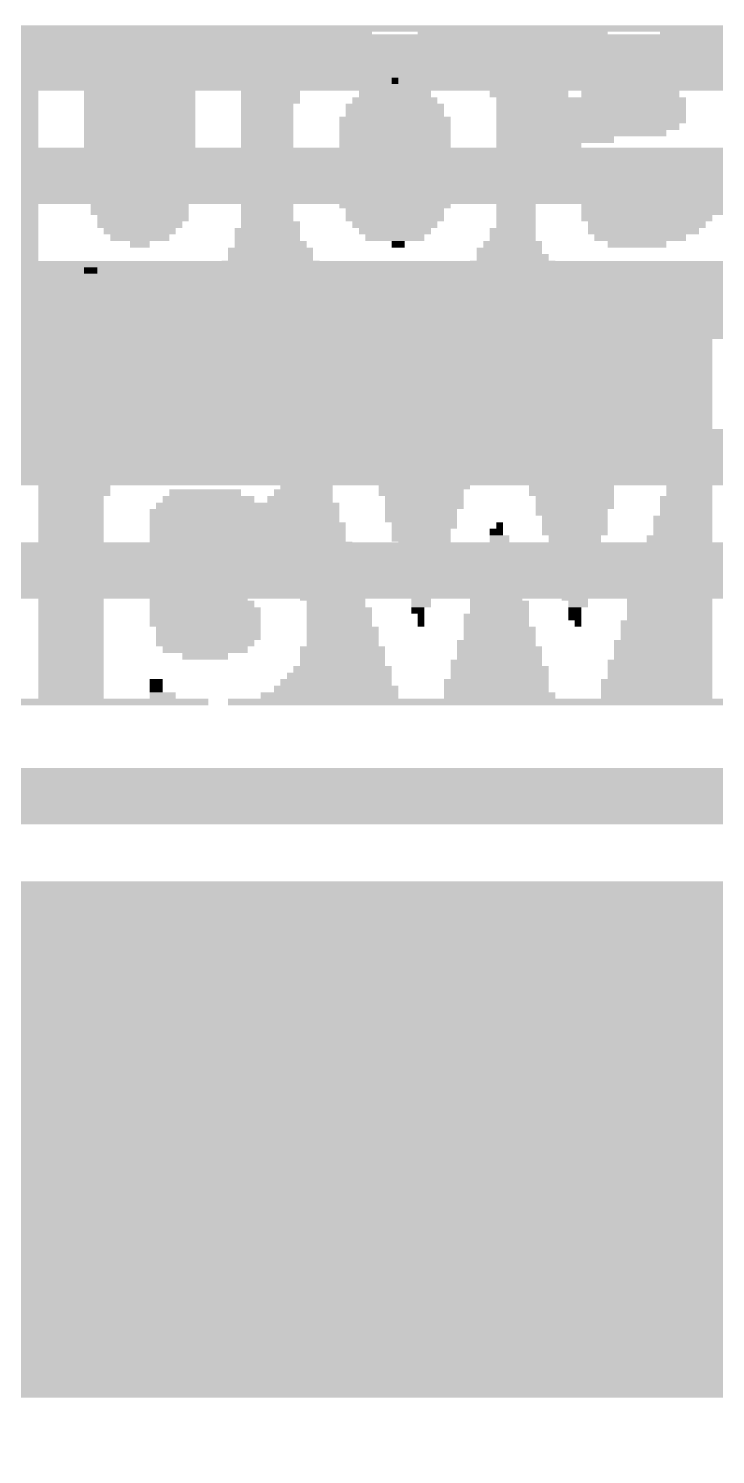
# Model space of a CAD drawing. Extents: x -3564 to 3564, y -2067 to 2176.
# Drawn here: x -145.3 to -23.5, y -2066.8 to -1813.9 of the extents above; entities that cross this region are included whole.
import ezdxf

# ---------------------------------------------------------------- set-up
doc = ezdxf.new("R2010")
doc.units = 0
for name, color, linetype in [('BOARD_OUTLINE', 2, 'CONTINUOUS'), ('COPPER_BOTTOM', 1, 'CONTINUOUS'), ('COPPER_TOP', 3, 'CONTINUOUS'), ('SILKSCREEN_BOTTOM', 6, 'CONTINUOUS')]:
    doc.layers.add(name, color=color, linetype=linetype)

msp = doc.modelspace()

# ---------------------------------------------------------------- hatches: boundary and pattern name
at = {"layer": 'COPPER_TOP'}
h = msp.add_hatch(color=3, dxfattribs=at)
edge = h.paths.add_edge_path()
edge.add_line((3340.582874, -858.438701), (2949.79383, -858.438701))
edge.add_line((2949.79383, -858.438701), (2906.423646, -815.072559))
edge.add_line((2906.423646, -815.072559), (3548.927441, -815.072559))
edge.add_line((3548.927441, -815.072559), (3548.927441, -1280.636464))
edge.add_arc((3564, -1281.820276), 15.118976, 175.509159, 176.26094)
edge.add_arc((3439.266063, -1273.668701), 109.88103, 270, 356.26094, ccw=False)
edge.add_arc((3439.266063, -1398.668701), 15.118976, 90, 94.492746)
edge.add_line((3438.08175, -1383.596181), (3229.577873, -1383.596181))
edge.add_arc((3226.607598, -1398.668701), 15.362402, 78.851822, 90)
edge.add_arc((3226.607598, -1779.402638), 396.096339, 90, 180)
edge.add_arc((2845.873661, -1779.402638), 15.362402, 180, 191.146659)
edge.add_line((2830.801063, -1782.372513), (2830.801063, -1940.583254))
edge.add_arc((2845.873701, -1941.766063), 15.118976, 175.512972, 180)
edge.add_arc((2720.873701, -1941.766063), 109.881024, 270, 0, ccw=False)
edge.add_arc((2720.873701, -2066.766063), 15.118976, 90, 94.490847)
edge.add_line((2719.689887, -2051.693504), (2089.906311, -2051.693578))
edge.add_line((2089.906311, -2051.693578), (2089.906287, -2051.693578))
edge.add_line((2089.906287, -2051.693578), (2049.999961, -2051.693583))
edge.add_line((2049.999961, -2051.693583), (1249.999923, -2051.693504))
edge.add_arc((1249.999921, -2066.766063), 15.072559, 89.999994, 90.185201)
edge.add_line((1249.951201, -2051.693583), (1145.024398, -2051.693583))
edge.add_line((1145.024398, -2051.693583), (1145.024398, -2051.693583))
edge.add_line((1145.024398, -2051.693583), (429.570315, -2051.693583))
edge.add_arc((429.570315, -2066.766142), 15.072559, 90, 90.000352)
edge.add_line((429.570222, -2051.693583), (200.142508, -2051.693541))
edge.add_line((200.142508, -2051.693541), (200.142508, -2051.693541))
edge.add_line((200.142508, -2051.693541), (0.000003, -2051.693504))
edge.add_arc((0, -2066.766063), 15.072559, 89.999989, 90.000362)
edge.add_line((-0.000095, -2051.693504), (-434.927441, -2051.693504))
edge.add_line((-434.927441, -2051.693504), (-434.927441, -1398.766063))
edge.add_arc((-450, -1398.766063), 15.072559, 0, 35.111756)
edge.add_line((-437.670169, -1390.096732), (-391.254109, -1390.096732))
edge.add_line((-391.254109, -1390.096732), (-370.096732, -1411.255121))
edge.add_line((-370.096732, -1411.255121), (-370.096732, -1837.070866))
edge.add_arc((-350, -1837.070866), 20.096732, 180, 225.095268)
edge.add_line((-364.186888, -1851.305011), (-251.305454, -1964.186838))
edge.add_arc((-237.07126, -1950), 20.096732, 224.904532, 256.553469)
edge.add_arc((-237.071208, -1950.000012), 20.096732, 256.553318, 270.063573)
edge.add_line((-237.048909, -1970.096732), (2637.07126, -1970.096732))
edge.add_arc((2637.07126, -1950), 20.096732, 270, 315.095429)
edge.add_line((2651.305444, -1964.186848), (2724.186878, -1891.305256))
edge.add_arc((2710, -1877.071102), 20.096732, 314.904694, 0)
edge.add_line((2730.096732, -1877.071102), (2730.096732, -1558.3243))
edge.add_line((2730.096732, -1558.3243), (3018.3243, -1270.096732))
edge.add_line((3018.3243, -1270.096732), (3340.582874, -1270.096732))
edge.add_arc((3340.606482, -1250.000014), 20.096732, 269.932692, 284.59993)
edge.add_arc((3340.606535, -1250), 20.096732, 284.599773, 315.095368)
edge.add_line((3354.840705, -1264.186863), (3357.722296, -1261.305271))
edge.add_arc((3343.535433, -1247.071102), 20.096732, 314.904632, 0)
edge.add_line((3363.632165, -1247.071102), (3363.632165, -881.464331))
edge.add_arc((3343.535433, -881.464331), 20.096732, 0, 45.095368)
edge.add_line((3357.722296, -867.230162), (3354.840705, -864.34857))
edge.add_arc((3340.606535, -878.535433), 20.096732, 44.904632, 75.400227)
edge.add_arc((3340.606482, -878.535419), 20.096732, 75.40007, 90.067308)
at = {"layer": 'SILKSCREEN_BOTTOM'}
for points in [[(180, -1814.434252), (-261.850039, -1814.434252), (-261.850039, -1813.27315), (180, -1813.274488)], [(-84.414173, -1815.593937), (-171.39252, -1815.593937), (-171.39252, -1814.432874), (-84.414173, -1814.434213)], [(-143.559449, -1816.753661), (-153.99685, -1816.753661), (-153.99685, -1815.592598), (-143.559449, -1815.593898)], [(-115.726378, -1816.753661), (-135.441496, -1816.753661), (-135.441496, -1815.592598), (-115.726378, -1815.593898)], [(-87.893307, -1816.753661), (-107.608386, -1816.753661), (-107.608386, -1815.592598), (-87.893307, -1815.593898)], [(-42.664567, -1815.593937), (-76.296181, -1815.593937), (-76.296181, -1814.432874), (-42.664567, -1814.434213)], [(-47.303425, -1816.753661), (-72.817047, -1816.753661), (-72.817047, -1815.592598), (-47.303425, -1815.593898)], [(21.119528, -1815.593937), (-33.38689, -1815.593937), (-33.38689, -1814.432874), (21.119528, -1814.434213)], [(17.640394, -1816.753661), (-28.748031, -1816.753661), (-28.748031, -1815.592598), (17.640394, -1815.593898)], [(-143.559449, -1817.913386), (-153.99685, -1817.913386), (-153.99685, -1816.752323), (-143.559449, -1816.753622)], [(-143.559449, -1819.073071), (-153.99685, -1819.073071), (-153.99685, -1817.912047), (-143.559449, -1817.913346)], [(-115.726378, -1817.913386), (-135.441496, -1817.913386), (-135.441496, -1816.752323), (-115.726378, -1816.753622)], [(-115.726378, -1819.073071), (-135.441496, -1819.073071), (-135.441496, -1817.912047), (-115.726378, -1817.913346)], [(-90.212717, -1817.913386), (-107.608386, -1817.913386), (-107.608386, -1816.752323), (-90.212717, -1816.753622)], [(-92.532165, -1819.073071), (-107.608386, -1819.073071), (-107.608386, -1817.912047), (-92.532165, -1817.913346)], [(-49.622835, -1817.913386), (-70.497638, -1817.913386), (-70.497638, -1816.752323), (-49.622835, -1816.753622)], [(-51.942244, -1819.073071), (-68.178228, -1819.073071), (-68.178228, -1817.912047), (-51.942244, -1817.913346)], [(15.320945, -1817.913386), (-26.428622, -1817.913386), (-26.428622, -1816.752323), (15.320945, -1816.753622)], [(14.16126, -1819.073071), (-24.109173, -1819.073071), (-24.109173, -1817.912047), (14.16126, -1817.913346)], [(-143.559449, -1820.232795), (-153.99685, -1820.232795), (-153.99685, -1819.071772), (-143.559449, -1819.073031)], [(-143.559449, -1821.39252), (-153.99685, -1821.39252), (-153.99685, -1820.231496), (-143.559449, -1820.232756)], [(-115.726378, -1820.232795), (-135.441496, -1820.232795), (-135.441496, -1819.071772), (-115.726378, -1819.073031)], [(-115.726378, -1821.39252), (-135.441496, -1821.39252), (-135.441496, -1820.231496), (-115.726378, -1820.232756)], [(-93.69185, -1820.232795), (-107.608386, -1820.232795), (-107.608386, -1819.071772), (-93.69185, -1819.073031)], [(-94.851575, -1821.39252), (-107.608386, -1821.39252), (-107.608386, -1820.231496), (-94.851575, -1820.232756)], [(-53.101969, -1820.232795), (-67.018504, -1820.232795), (-67.018504, -1819.071772), (-53.101969, -1819.073031)], [(-54.261693, -1821.39252), (-65.85878, -1821.39252), (-65.85878, -1820.231496), (-54.261693, -1820.232756)], [(-143.559449, -1822.552205), (-153.99685, -1822.552205), (-153.99685, -1821.39122), (-143.559449, -1821.39248)], [(-143.559449, -1823.711929), (-153.99685, -1823.711929), (-153.99685, -1822.550945), (-143.559449, -1822.552165)], [(-115.726378, -1822.552205), (-135.441496, -1822.552205), (-135.441496, -1821.39122), (-115.726378, -1821.39248)], [(-115.726378, -1823.711929), (-135.441496, -1823.711929), (-135.441496, -1822.550945), (-115.726378, -1822.552165)], [(-94.851575, -1822.552205), (-107.608386, -1822.552205), (-107.608386, -1821.39122), (-94.851575, -1821.39248)], [(-96.011299, -1823.711929), (-107.608386, -1823.711929), (-107.608386, -1822.550945), (-96.011299, -1822.552165)], [(-79.775315, -1823.711929), (-80.935039, -1823.711929), (-80.935039, -1822.550945), (-79.775315, -1822.552165)], [(-53.101969, -1822.552205), (-65.85878, -1822.552205), (-65.85878, -1821.39122), (-53.101969, -1821.39248)], [(-51.942244, -1823.711929), (-64.699094, -1823.711929), (-64.699094, -1822.550945), (-51.942244, -1822.552165)], [(-32.227165, -1823.711929), (-41.504843, -1823.711929), (-41.504843, -1822.550945), (-32.227165, -1822.552165)], [(-143.559449, -1824.871654), (-153.99685, -1824.871654), (-153.99685, -1823.710669), (-143.559449, -1823.71189)], [(-143.559449, -1826.031339), (-153.99685, -1826.031339), (-153.99685, -1824.870394), (-143.559449, -1824.871614)], [(-115.726378, -1824.871654), (-135.441496, -1824.871654), (-135.441496, -1823.710669), (-115.726378, -1823.71189)], [(-115.726378, -1826.031339), (-135.441496, -1826.031339), (-135.441496, -1824.870394), (-115.726378, -1824.871614)], [(-97.170984, -1824.871654), (-107.608386, -1824.871654), (-107.608386, -1823.710669), (-97.170984, -1823.71189)], [(-97.170984, -1826.031339), (-107.608386, -1826.031339), (-107.608386, -1824.870394), (-97.170984, -1824.871614)], [(-73.976772, -1826.031339), (-86.733583, -1826.031339), (-86.733583, -1824.870394), (-73.976772, -1824.871614)], [(-75.136496, -1824.871654), (-85.573898, -1824.871654), (-85.573898, -1823.710669), (-75.136496, -1823.71189)], [(-50.782559, -1824.871654), (-63.53937, -1824.871654), (-63.53937, -1823.710669), (-50.782559, -1823.71189)], [(-49.622835, -1826.031339), (-63.53937, -1826.031339), (-63.53937, -1824.870394), (-49.622835, -1824.871614)], [(-29.907756, -1826.031339), (-47.303425, -1826.031339), (-47.303425, -1824.870394), (-29.907756, -1824.871614)], [(-29.907756, -1824.871654), (-44.983976, -1824.871654), (-44.983976, -1823.710669), (-29.907756, -1823.71189)], [(-143.559449, -1827.191063), (-153.99685, -1827.191063), (-153.99685, -1826.030118), (-143.559449, -1826.031299)], [(-143.559449, -1828.350787), (-153.99685, -1828.350787), (-153.99685, -1827.189843), (-143.559449, -1827.191024)], [(-143.559449, -1829.510472), (-153.99685, -1829.510472), (-153.99685, -1828.349567), (-143.559449, -1828.350748)], [(-115.726378, -1827.191063), (-135.441496, -1827.191063), (-135.441496, -1826.030118), (-115.726378, -1826.031299)], [(-115.726378, -1828.350787), (-135.441496, -1828.350787), (-135.441496, -1827.189843), (-115.726378, -1827.191024)], [(-115.726378, -1829.510472), (-135.441496, -1829.510472), (-135.441496, -1828.349567), (-115.726378, -1828.350748)], [(-97.170984, -1827.191063), (-107.608386, -1827.191063), (-107.608386, -1826.030118), (-97.170984, -1826.031299)], [(-98.330709, -1828.350787), (-107.608386, -1828.350787), (-107.608386, -1827.189843), (-98.330709, -1827.191024)], [(-98.330709, -1829.510472), (-107.608386, -1829.510472), (-107.608386, -1828.349567), (-98.330709, -1828.350748)], [(-71.657362, -1828.350787), (-89.053031, -1828.350787), (-89.053031, -1827.189843), (-71.657362, -1827.191024)], [(-71.657362, -1829.510472), (-89.053031, -1829.510472), (-89.053031, -1828.349567), (-71.657362, -1828.350748)], [(-72.817047, -1827.191063), (-87.893307, -1827.191063), (-87.893307, -1826.030118), (-72.817047, -1826.031299)], [(-28.748031, -1827.191063), (-62.379646, -1827.191063), (-62.379646, -1826.030118), (-28.748031, -1826.031299)], [(-28.748031, -1828.350787), (-62.379646, -1828.350787), (-62.379646, -1827.189843), (-28.748031, -1827.191024)], [(-28.748031, -1829.510472), (-62.379646, -1829.510472), (-62.379646, -1828.349567), (-28.748031, -1828.350748)], [(-143.559449, -1830.670197), (-153.99685, -1830.670197), (-153.99685, -1829.509291), (-143.559449, -1829.510433)], [(-143.559449, -1831.829921), (-153.99685, -1831.829921), (-153.99685, -1830.669016), (-143.559449, -1830.670157)], [(-115.726378, -1830.670197), (-135.441496, -1830.670197), (-135.441496, -1829.509291), (-115.726378, -1829.510433)], [(-115.726378, -1831.829921), (-135.441496, -1831.829921), (-135.441496, -1830.669016), (-115.726378, -1830.670157)], [(-98.330709, -1830.670197), (-107.608386, -1830.670197), (-107.608386, -1829.509291), (-98.330709, -1829.510433)], [(-98.330709, -1831.829921), (-107.608386, -1831.829921), (-107.608386, -1830.669016), (-98.330709, -1830.670157)], [(-70.497638, -1830.670197), (-90.212717, -1830.670197), (-90.212717, -1829.509291), (-70.497638, -1829.510433)], [(-70.497638, -1831.829921), (-90.212717, -1831.829921), (-90.212717, -1830.669016), (-70.497638, -1830.670157)], [(-28.748031, -1830.670197), (-62.379646, -1830.670197), (-62.379646, -1829.509291), (-28.748031, -1829.510433)], [(-29.907756, -1831.829921), (-62.379646, -1831.829921), (-62.379646, -1830.669016), (-29.907756, -1830.670157)], [(-143.559449, -1832.989606), (-153.99685, -1832.989606), (-153.99685, -1831.82874), (-143.559449, -1831.829882)], [(-143.559449, -1834.149331), (-153.99685, -1834.149331), (-153.99685, -1832.988465), (-143.559449, -1832.989567)], [(-115.726378, -1832.989606), (-135.441496, -1832.989606), (-135.441496, -1831.82874), (-115.726378, -1831.829882)], [(-115.726378, -1834.149331), (-135.441496, -1834.149331), (-135.441496, -1832.988465), (-115.726378, -1832.989567)], [(-98.330709, -1832.989606), (-107.608386, -1832.989606), (-107.608386, -1831.82874), (-98.330709, -1831.829882)], [(-98.330709, -1834.149331), (-107.608386, -1834.149331), (-107.608386, -1832.988465), (-98.330709, -1832.989567)], [(-70.497638, -1832.989606), (-90.212717, -1832.989606), (-90.212717, -1831.82874), (-70.497638, -1831.829882)], [(-70.497638, -1834.149331), (-90.212717, -1834.149331), (-90.212717, -1832.988465), (-70.497638, -1832.989567)], [(-32.227165, -1832.989606), (-62.379646, -1832.989606), (-62.379646, -1831.82874), (-32.227165, -1831.829882)], [(-41.504843, -1834.149331), (-62.379646, -1834.149331), (-62.379646, -1832.988465), (-41.504843, -1832.989567)], [(-143.559449, -1835.309055), (-153.99685, -1835.309055), (-153.99685, -1834.148189), (-143.559449, -1834.149291)], [(-143.559449, -1836.46874), (-153.99685, -1836.46874), (-153.99685, -1835.307913), (-143.559449, -1835.309016)], [(-115.726378, -1835.309055), (-135.441496, -1835.309055), (-135.441496, -1834.148189), (-115.726378, -1834.149291)], [(-115.726378, -1836.46874), (-135.441496, -1836.46874), (-135.441496, -1835.307913), (-115.726378, -1835.309016)], [(-98.330709, -1835.309055), (-107.608386, -1835.309055), (-107.608386, -1834.148189), (-98.330709, -1834.149291)], [(-98.330709, -1836.46874), (-107.608386, -1836.46874), (-107.608386, -1835.307913), (-98.330709, -1835.309016)], [(-70.497638, -1835.309055), (-90.212717, -1835.309055), (-90.212717, -1834.148189), (-70.497638, -1834.149291)], [(-70.497638, -1836.46874), (-90.212717, -1836.46874), (-90.212717, -1835.307913), (-70.497638, -1835.309016)], [(-47.303425, -1835.309055), (-62.379646, -1835.309055), (-62.379646, -1834.148189), (-47.303425, -1834.149291)], [(-49.622835, -1836.46874), (-61.219961, -1836.46874), (-61.219961, -1835.307913), (-49.622835, -1835.309016)], [(-143.559449, -1837.628465), (-153.99685, -1837.628465), (-153.99685, -1836.467638), (-143.559449, -1836.468701)], [(-143.559449, -1838.788189), (-153.99685, -1838.788189), (-153.99685, -1837.627362), (-143.559449, -1837.628425)], [(-115.726378, -1837.628465), (-135.441496, -1837.628465), (-135.441496, -1836.467638), (-115.726378, -1836.468701)], [(-115.726378, -1838.788189), (-135.441496, -1838.788189), (-135.441496, -1837.627362), (-115.726378, -1837.628425)], [(-98.330709, -1837.628465), (-107.608386, -1837.628465), (-107.608386, -1836.467638), (-98.330709, -1836.468701)], [(-98.330709, -1838.788189), (-107.608386, -1838.788189), (-107.608386, -1837.627362), (-98.330709, -1837.628425)], [(-70.497638, -1837.628465), (-90.212717, -1837.628465), (-90.212717, -1836.467638), (-70.497638, -1836.468701)], [(-70.497638, -1838.788189), (-90.212717, -1838.788189), (-90.212717, -1837.627362), (-70.497638, -1837.628425)], [(-51.942244, -1837.628465), (-61.219961, -1837.628465), (-61.219961, -1836.467638), (-51.942244, -1836.468701)], [(-53.101969, -1838.788189), (-61.219961, -1838.788189), (-61.219961, -1837.627362), (-53.101969, -1837.628425)], [(8.362677, -1838.788189), (-25.268898, -1838.788189), (-25.268898, -1837.627362), (8.362677, -1837.628425)], [(8.362677, -1837.628465), (-24.109173, -1837.628465), (-24.109173, -1836.467638), (8.362677, -1836.468701)], [(-143.559449, -1839.947874), (-153.99685, -1839.947874), (-153.99685, -1838.787087), (-143.559449, -1838.78815)], [(-143.559449, -1841.107598), (-153.99685, -1841.107598), (-153.99685, -1839.946811), (-143.559449, -1839.947835)], [(-143.559449, -1842.267323), (-153.99685, -1842.267323), (-153.99685, -1841.106535), (-143.559449, -1841.107559)], [(-115.726378, -1839.947874), (-135.441496, -1839.947874), (-135.441496, -1838.787087), (-115.726378, -1838.78815)], [(-115.726378, -1841.107598), (-135.441496, -1841.107598), (-135.441496, -1839.946811), (-115.726378, -1839.947835)], [(-115.726378, -1842.267323), (-135.441496, -1842.267323), (-135.441496, -1841.106535), (-115.726378, -1841.107559)], [(-98.330709, -1839.947874), (-107.608386, -1839.947874), (-107.608386, -1838.787087), (-98.330709, -1838.78815)], [(-98.330709, -1841.107598), (-107.608386, -1841.107598), (-107.608386, -1839.946811), (-98.330709, -1839.947835)], [(-98.330709, -1842.267323), (-107.608386, -1842.267323), (-107.608386, -1841.106535), (-98.330709, -1841.107559)], [(-70.497638, -1839.947874), (-90.212717, -1839.947874), (-90.212717, -1838.787087), (-70.497638, -1838.78815)], [(-70.497638, -1841.107598), (-90.212717, -1841.107598), (-90.212717, -1839.946811), (-70.497638, -1839.947835)], [(-70.497638, -1842.267323), (-90.212717, -1842.267323), (-90.212717, -1841.106535), (-70.497638, -1841.107559)], [(-54.261693, -1841.107598), (-62.379646, -1841.107598), (-62.379646, -1839.946811), (-54.261693, -1839.947835)], [(-54.261693, -1842.267323), (-62.379646, -1842.267323), (-62.379646, -1841.106535), (-54.261693, -1841.107559)], [(-53.101969, -1839.947874), (-61.219961, -1839.947874), (-61.219961, -1838.787087), (-53.101969, -1838.78815)], [(8.362677, -1842.267323), (-41.504843, -1842.267323), (-41.504843, -1841.106535), (8.362677, -1841.107559)], [(8.362677, -1841.107598), (-31.067441, -1841.107598), (-31.067441, -1839.946811), (8.362677, -1839.947835)], [(8.362677, -1839.947874), (-27.588307, -1839.947874), (-27.588307, -1838.787087), (8.362677, -1838.78815)], [(-143.559449, -1843.427008), (-153.99685, -1843.427008), (-153.99685, -1842.26626), (-143.559449, -1842.267283)], [(-143.559449, -1844.586732), (-153.99685, -1844.586732), (-153.99685, -1843.425984), (-143.559449, -1843.426969)], [(-115.726378, -1843.427008), (-135.441496, -1843.427008), (-135.441496, -1842.26626), (-115.726378, -1842.267283)], [(-115.726378, -1844.586732), (-134.281772, -1844.586732), (-134.281772, -1843.425984), (-115.726378, -1843.426969)], [(-98.330709, -1843.427008), (-107.608386, -1843.427008), (-107.608386, -1842.26626), (-98.330709, -1842.267283)], [(-98.330709, -1844.586732), (-107.608386, -1844.586732), (-107.608386, -1843.425984), (-98.330709, -1843.426969)], [(-70.497638, -1843.427008), (-90.212717, -1843.427008), (-90.212717, -1842.26626), (-70.497638, -1842.267283)], [(-70.497638, -1844.586732), (-90.212717, -1844.586732), (-90.212717, -1843.425984), (-70.497638, -1843.426969)], [(-55.421378, -1843.427008), (-62.379646, -1843.427008), (-62.379646, -1842.26626), (-55.421378, -1842.267283)], [(-55.421378, -1844.586732), (-62.379646, -1844.586732), (-62.379646, -1843.425984), (-55.421378, -1843.426969)], [(8.362677, -1844.586732), (-46.143701, -1844.586732), (-46.143701, -1843.425984), (8.362677, -1843.426969)], [(8.362677, -1843.427008), (-44.983976, -1843.427008), (-44.983976, -1842.26626), (8.362677, -1842.267283)], [(-143.559449, -1845.746457), (-153.99685, -1845.746457), (-153.99685, -1844.585709), (-143.559449, -1844.586693)], [(-143.559449, -1846.906142), (-153.99685, -1846.906142), (-153.99685, -1845.745433), (-143.559449, -1845.746417)], [(-116.886102, -1845.746457), (-134.281772, -1845.746457), (-134.281772, -1844.585709), (-116.886102, -1844.586693)], [(-116.886102, -1846.906142), (-134.281772, -1846.906142), (-134.281772, -1845.745433), (-116.886102, -1845.746417)], [(-98.330709, -1845.746457), (-107.608386, -1845.746457), (-107.608386, -1844.585709), (-98.330709, -1844.586693)], [(-98.330709, -1846.906142), (-107.608386, -1846.906142), (-107.608386, -1845.745433), (-98.330709, -1845.746417)], [(-70.497638, -1845.746457), (-90.212717, -1845.746457), (-90.212717, -1844.585709), (-70.497638, -1844.586693)], [(-71.657362, -1846.906142), (-89.053031, -1846.906142), (-89.053031, -1845.745433), (-71.657362, -1845.746417)], [(-55.421378, -1845.746457), (-62.379646, -1845.746457), (-62.379646, -1844.585709), (-55.421378, -1844.586693)], [(-55.421378, -1846.906142), (-62.379646, -1846.906142), (-62.379646, -1845.745433), (-55.421378, -1845.746417)], [(8.362677, -1845.746457), (-47.303425, -1845.746457), (-47.303425, -1844.585709), (8.362677, -1844.586693)], [(8.362677, -1846.906142), (-47.303425, -1846.906142), (-47.303425, -1845.745433), (8.362677, -1845.746417)], [(-143.559449, -1848.065866), (-153.99685, -1848.065866), (-153.99685, -1846.905157), (-143.559449, -1846.906102)], [(-143.559449, -1849.225591), (-153.99685, -1849.225591), (-153.99685, -1848.064882), (-143.559449, -1848.065827)], [(-116.886102, -1848.065866), (-133.122047, -1848.065866), (-133.122047, -1846.905157), (-116.886102, -1846.906102)], [(-118.045827, -1849.225591), (-133.122047, -1849.225591), (-133.122047, -1848.064882), (-118.045827, -1848.065827)], [(-98.330709, -1848.065866), (-107.608386, -1848.065866), (-107.608386, -1846.905157), (-98.330709, -1846.906102)], [(-97.170984, -1849.225591), (-107.608386, -1849.225591), (-107.608386, -1848.064882), (-97.170984, -1848.065827)], [(-71.657362, -1848.065866), (-89.053031, -1848.065866), (-89.053031, -1846.905157), (-71.657362, -1846.906102)], [(-72.817047, -1849.225591), (-87.893307, -1849.225591), (-87.893307, -1848.064882), (-72.817047, -1848.065827)], [(-55.421378, -1848.065866), (-62.379646, -1848.065866), (-62.379646, -1846.905157), (-55.421378, -1846.906102)], [(-55.421378, -1849.225591), (-62.379646, -1849.225591), (-62.379646, -1848.064882), (-55.421378, -1848.065827)], [(-24.109173, -1848.065866), (-47.303425, -1848.065866), (-47.303425, -1846.905157), (-24.109173, -1846.906102)], [(-25.268898, -1849.225591), (-46.143701, -1849.225591), (-46.143701, -1848.064882), (-25.268898, -1848.065827)], [(-143.559449, -1850.385276), (-153.99685, -1850.385276), (-153.99685, -1849.224606), (-143.559449, -1849.225551)], [(-143.559449, -1851.545), (-153.99685, -1851.545), (-153.99685, -1850.384331), (-143.559449, -1850.385236)], [(-119.205512, -1850.385276), (-131.962362, -1850.385276), (-131.962362, -1849.224606), (-119.205512, -1849.225551)], [(-120.365236, -1851.545), (-130.802638, -1851.545), (-130.802638, -1850.384331), (-120.365236, -1850.385236)], [(-97.170984, -1850.385276), (-108.76811, -1850.385276), (-108.76811, -1849.224606), (-97.170984, -1849.225551)], [(-97.170984, -1851.545), (-108.76811, -1851.545), (-108.76811, -1850.384331), (-97.170984, -1850.385236)], [(-73.976772, -1850.385276), (-86.733583, -1850.385276), (-86.733583, -1849.224606), (-73.976772, -1849.225551)], [(-75.136496, -1851.545), (-85.573898, -1851.545), (-85.573898, -1850.384331), (-75.136496, -1850.385236)], [(-55.421378, -1850.385276), (-63.53937, -1850.385276), (-63.53937, -1849.224606), (-55.421378, -1849.225551)], [(-55.421378, -1851.545), (-63.53937, -1851.545), (-63.53937, -1850.384331), (-55.421378, -1850.385236)], [(-26.428622, -1850.385276), (-46.143701, -1850.385276), (-46.143701, -1849.224606), (-26.428622, -1849.225551)], [(-28.748031, -1851.545), (-44.983976, -1851.545), (-44.983976, -1850.384331), (-28.748031, -1850.385236)], [(-143.559449, -1852.704724), (-153.99685, -1852.704724), (-153.99685, -1851.544055), (-143.559449, -1851.544961)], [(-143.559449, -1853.864409), (-153.99685, -1853.864409), (-153.99685, -1852.70378), (-143.559449, -1852.704685)], [(-123.84437, -1852.704724), (-127.323504, -1852.704724), (-127.323504, -1851.544055), (-123.84437, -1851.544961)], [(-94.851575, -1853.864409), (-109.927835, -1853.864409), (-109.927835, -1852.70378), (-94.851575, -1852.704685)], [(-96.011299, -1852.704724), (-108.76811, -1852.704724), (-108.76811, -1851.544055), (-96.011299, -1851.544961)], [(-78.61563, -1852.704724), (-80.935039, -1852.704724), (-80.935039, -1851.544055), (-78.61563, -1851.544961)], [(-54.261693, -1853.864409), (-65.85878, -1853.864409), (-65.85878, -1852.70378), (-54.261693, -1852.704685)], [(-54.261693, -1852.704724), (-64.699094, -1852.704724), (-64.699094, -1851.544055), (-54.261693, -1851.544961)], [(-32.227165, -1852.704724), (-42.664567, -1852.704724), (-42.664567, -1851.544055), (-32.227165, -1851.544961)], [(-143.559449, -1855.024134), (-153.99685, -1855.024134), (-153.99685, -1853.863504), (-143.559449, -1853.86437)], [(-143.559449, -1856.183858), (-153.99685, -1856.183858), (-153.99685, -1855.023228), (-143.559449, -1855.024094)], [(-143.559449, -1857.343543), (-153.99685, -1857.343543), (-153.99685, -1856.182953), (-143.559449, -1856.183819)], [(-133.122047, -1857.343543), (-135.441496, -1857.343543), (-135.441496, -1856.182953), (-133.122047, -1856.183819)], [(-92.532165, -1857.343543), (-112.247244, -1857.343543), (-112.247244, -1856.182953), (-92.532165, -1856.183819)], [(-93.69185, -1856.183858), (-111.08752, -1856.183858), (-111.08752, -1855.023228), (-93.69185, -1855.024094)], [(-94.851575, -1855.024134), (-109.927835, -1855.024134), (-109.927835, -1853.863504), (-94.851575, -1853.86437)], [(-50.782559, -1857.343543), (-68.178228, -1857.343543), (-68.178228, -1856.182953), (-50.782559, -1856.183819)], [(-51.942244, -1856.183858), (-67.018504, -1856.183858), (-67.018504, -1855.023228), (-51.942244, -1855.024094)], [(-53.101969, -1855.024134), (-65.85878, -1855.024134), (-65.85878, -1853.863504), (-53.101969, -1853.86437)], [(-143.559449, -1858.503268), (-153.99685, -1858.503268), (-153.99685, -1857.342677), (-143.559449, -1857.343504)], [(-143.559449, -1859.662992), (-153.99685, -1859.662992), (-153.99685, -1858.502402), (-143.559449, -1858.503228)], [(-131.962362, -1858.503268), (-135.441496, -1858.503268), (-135.441496, -1857.342677), (-131.962362, -1857.343504)], [(-129.642913, -1859.662992), (-135.441496, -1859.662992), (-135.441496, -1858.502402), (-129.642913, -1858.503228)], [(-87.893307, -1859.662992), (-115.726378, -1859.662992), (-115.726378, -1858.502402), (-87.893307, -1858.503228)], [(-90.212717, -1858.503268), (-114.566693, -1858.503268), (-114.566693, -1857.342677), (-90.212717, -1857.343504)], [(-46.143701, -1859.662992), (-71.657362, -1859.662992), (-71.657362, -1858.502402), (-46.143701, -1858.503228)], [(-48.46311, -1858.503268), (-70.497638, -1858.503268), (-70.497638, -1857.342677), (-48.46311, -1857.343504)], [(8.362677, -1859.662992), (-27.588307, -1859.662992), (-27.588307, -1858.502402), (8.362677, -1858.503228)], [(8.362677, -1858.503268), (-25.268898, -1858.503268), (-25.268898, -1857.342677), (8.362677, -1857.343504)], [(125.493543, -1861.982402), (-261.850039, -1861.982402), (-261.850039, -1860.82185), (125.493543, -1860.822638)], [(-126.16378, -1860.822677), (-200.385315, -1860.822677), (-200.385315, -1859.662126), (-126.16378, -1859.662953)], [(-84.414173, -1860.822677), (-120.365236, -1860.822677), (-120.365236, -1859.662126), (-84.414173, -1859.662953)], [(-41.504843, -1860.822677), (-75.136496, -1860.822677), (-75.136496, -1859.662126), (-41.504843, -1859.662953)], [(65.188543, -1860.822677), (-31.067441, -1860.822677), (-31.067441, -1859.662126), (65.188543, -1859.662953)], [(125.493543, -1863.142126), (-261.850039, -1863.142126), (-261.850039, -1861.981575), (125.493543, -1861.982362)], [(125.493543, -1864.301811), (-261.850039, -1864.301811), (-261.850039, -1863.141299), (125.493543, -1863.142087)], [(125.493543, -1865.461535), (-261.850039, -1865.461535), (-261.850039, -1864.301024), (125.493543, -1864.301772)], [(125.493543, -1866.62126), (-261.850039, -1866.62126), (-261.850039, -1865.460748), (125.493543, -1865.461496)], [(125.493543, -1867.780945), (-261.850039, -1867.780945), (-261.850039, -1866.620472), (125.493543, -1866.62122)], [(125.493543, -1868.940669), (-261.850039, -1868.940669), (-261.850039, -1867.780197), (125.493543, -1867.780906)], [(-24.109173, -1870.100394), (-261.850039, -1870.100394), (-261.850039, -1868.939921), (-24.109173, -1868.94063)], [(-24.109173, -1871.260079), (-261.850039, -1871.260079), (-261.850039, -1870.099646), (-24.109173, -1870.100354)], [(-24.109173, -1872.419803), (-261.850039, -1872.419803), (-261.850039, -1871.25937), (-24.109173, -1871.260039)], [(-24.109173, -1873.579528), (-261.850039, -1873.579528), (-261.850039, -1872.419094), (-24.109173, -1872.419764)], [(-24.109173, -1874.739213), (-261.850039, -1874.739213), (-261.850039, -1873.578819), (-24.109173, -1873.579488)], [(-24.109173, -1875.898937), (-261.850039, -1875.898937), (-261.850039, -1874.738543), (-24.109173, -1874.739173)], [(-24.109173, -1877.058661), (-261.850039, -1877.058661), (-261.850039, -1875.898268), (-24.109173, -1875.898898)], [(-24.109173, -1878.218346), (-261.850039, -1878.218346), (-261.850039, -1877.057992), (-24.109173, -1877.058622)], [(-24.109173, -1879.378071), (-261.850039, -1879.378071), (-261.850039, -1878.217717), (-24.109173, -1878.218307)], [(-24.109173, -1880.537795), (-261.850039, -1880.537795), (-261.850039, -1879.377441), (-24.109173, -1879.378031)], [(-24.109173, -1881.69748), (-261.850039, -1881.69748), (-261.850039, -1880.537165), (-24.109173, -1880.537756)], [(-24.109173, -1882.857205), (-261.850039, -1882.857205), (-261.850039, -1881.69689), (-24.109173, -1881.697441)], [(-24.109173, -1884.016929), (-261.850039, -1884.016929), (-261.850039, -1882.856614), (-24.109173, -1882.857165)], [(-24.109173, -1885.176614), (-261.850039, -1885.176614), (-261.850039, -1884.016339), (-24.109173, -1884.01689)], [(-24.109173, -1886.336339), (-261.850039, -1886.336339), (-261.850039, -1885.176063), (-24.109173, -1885.176575)], [(-24.109173, -1887.496063), (-261.850039, -1887.496063), (-261.850039, -1886.335787), (-24.109173, -1886.336299)], [(-121.524961, -1888.655748), (-143.559449, -1888.655748), (-143.559449, -1887.495512), (-121.524961, -1887.496024)], [(-125.004094, -1889.815472), (-143.559449, -1889.815472), (-143.559449, -1888.655236), (-125.004094, -1888.655709)], [(-93.69185, -1888.655748), (-106.448701, -1888.655748), (-106.448701, -1887.495512), (-93.69185, -1887.496024)], [(-93.69185, -1889.815472), (-102.969567, -1889.815472), (-102.969567, -1888.655236), (-93.69185, -1888.655709)], [(-64.699094, -1888.655748), (-85.573898, -1888.655748), (-85.573898, -1887.495512), (-64.699094, -1887.496024)], [(-65.85878, -1889.815472), (-84.414173, -1889.815472), (-84.414173, -1888.655236), (-65.85878, -1888.655709)], [(-39.185433, -1888.655748), (-58.900512, -1888.655748), (-58.900512, -1887.495512), (-39.185433, -1887.496024)], [(-39.185433, -1889.815472), (-58.900512, -1889.815472), (-58.900512, -1888.655236), (-39.185433, -1888.655709)], [(-24.109173, -1889.815472), (-31.067441, -1889.815472), (-31.067441, -1888.655236), (-24.109173, -1888.655709)], [(-24.109173, -1888.655748), (-29.907756, -1888.655748), (-29.907756, -1887.495512), (-24.109173, -1887.496024)], [(-127.323504, -1890.975197), (-143.559449, -1890.975197), (-143.559449, -1889.814961), (-127.323504, -1889.815433)], [(-128.483228, -1892.134882), (-143.559449, -1892.134882), (-143.559449, -1890.974685), (-128.483228, -1890.975157)], [(-93.69185, -1890.975197), (-101.809843, -1890.975197), (-101.809843, -1889.814961), (-93.69185, -1889.815433)], [(-92.532165, -1892.134882), (-100.650118, -1892.134882), (-100.650118, -1890.974685), (-92.532165, -1890.975157)], [(-65.85878, -1890.975197), (-84.414173, -1890.975197), (-84.414173, -1889.814961), (-65.85878, -1889.815433)], [(-65.85878, -1892.134882), (-84.414173, -1892.134882), (-84.414173, -1890.974685), (-65.85878, -1890.975157)], [(-39.185433, -1890.975197), (-57.740827, -1890.975197), (-57.740827, -1889.814961), (-39.185433, -1889.815433)], [(-40.345157, -1892.134882), (-57.740827, -1892.134882), (-57.740827, -1890.974685), (-40.345157, -1890.975157)], [(-24.109173, -1890.975197), (-31.067441, -1890.975197), (-31.067441, -1889.814961), (-24.109173, -1889.815433)], [(-24.109173, -1892.134882), (-31.067441, -1892.134882), (-31.067441, -1890.974685), (-24.109173, -1890.975157)], [(-129.642913, -1893.294606), (-143.559449, -1893.294606), (-143.559449, -1892.134409), (-129.642913, -1892.134843)], [(-129.642913, -1894.454331), (-143.559449, -1894.454331), (-143.559449, -1893.294134), (-129.642913, -1893.294567)], [(-92.532165, -1893.294606), (-99.490433, -1893.294606), (-99.490433, -1892.134409), (-92.532165, -1892.134843)], [(-92.532165, -1894.454331), (-99.490433, -1894.454331), (-99.490433, -1893.294134), (-92.532165, -1893.294567)], [(-67.018504, -1893.294606), (-83.254449, -1893.294606), (-83.254449, -1892.134409), (-67.018504, -1892.134843)], [(-67.018504, -1894.454331), (-83.254449, -1894.454331), (-83.254449, -1893.294134), (-67.018504, -1893.294567)], [(-40.345157, -1893.294606), (-57.740827, -1893.294606), (-57.740827, -1892.134409), (-40.345157, -1892.134843)], [(-40.345157, -1894.454331), (-56.581102, -1894.454331), (-56.581102, -1893.294134), (-40.345157, -1893.294567)], [(-24.109173, -1894.454331), (-32.227165, -1894.454331), (-32.227165, -1893.294134), (-24.109173, -1893.294567)], [(-24.109173, -1893.294606), (-31.067441, -1893.294606), (-31.067441, -1892.134409), (-24.109173, -1892.134843)], [(-130.802638, -1895.614016), (-143.559449, -1895.614016), (-143.559449, -1894.453858), (-130.802638, -1894.454291)], [(-130.802638, -1896.77374), (-143.559449, -1896.77374), (-143.559449, -1895.613583), (-130.802638, -1895.613976)], [(-131.962362, -1897.933465), (-143.559449, -1897.933465), (-143.559449, -1896.773307), (-131.962362, -1896.773701)], [(-105.288976, -1897.933465), (-121.524961, -1897.933465), (-121.524961, -1896.773307), (-105.288976, -1896.773701)], [(-107.608386, -1896.77374), (-120.365236, -1896.77374), (-120.365236, -1895.613583), (-107.608386, -1895.613976)], [(-91.372441, -1897.933465), (-102.969567, -1897.933465), (-102.969567, -1896.773307), (-91.372441, -1896.773701)], [(-91.372441, -1896.77374), (-101.809843, -1896.77374), (-101.809843, -1895.613583), (-91.372441, -1895.613976)], [(-91.372441, -1895.614016), (-100.650118, -1895.614016), (-100.650118, -1894.453858), (-91.372441, -1894.454291)], [(-67.018504, -1895.614016), (-83.254449, -1895.614016), (-83.254449, -1894.453858), (-67.018504, -1894.454291)], [(-68.178228, -1896.77374), (-83.254449, -1896.77374), (-83.254449, -1895.613583), (-68.178228, -1895.613976)], [(-68.178228, -1897.933465), (-82.094764, -1897.933465), (-82.094764, -1896.773307), (-68.178228, -1896.773701)], [(-41.504843, -1895.614016), (-56.581102, -1895.614016), (-56.581102, -1894.453858), (-41.504843, -1894.454291)], [(-41.504843, -1896.77374), (-56.581102, -1896.77374), (-56.581102, -1895.613583), (-41.504843, -1895.613976)], [(-41.504843, -1897.933465), (-55.421378, -1897.933465), (-55.421378, -1896.773307), (-41.504843, -1896.773701)], [(-24.109173, -1897.933465), (-33.38689, -1897.933465), (-33.38689, -1896.773307), (-24.109173, -1896.773701)], [(-24.109173, -1895.614016), (-32.227165, -1895.614016), (-32.227165, -1894.453858), (-24.109173, -1894.454291)], [(-24.109173, -1896.77374), (-32.227165, -1896.77374), (-32.227165, -1895.613583), (-24.109173, -1895.613976)], [(-131.962362, -1899.09315), (-143.559449, -1899.09315), (-143.559449, -1897.933031), (-131.962362, -1897.933425)], [(-131.962362, -1900.252874), (-143.559449, -1900.252874), (-143.559449, -1899.092756), (-131.962362, -1899.09311)], [(-90.212717, -1900.252874), (-123.84437, -1900.252874), (-123.84437, -1899.092756), (-90.212717, -1899.09311)], [(-90.212717, -1899.09315), (-122.684646, -1899.09315), (-122.684646, -1897.933031), (-90.212717, -1897.933425)], [(-68.178228, -1899.09315), (-82.094764, -1899.09315), (-82.094764, -1897.933031), (-68.178228, -1897.933425)], [(-69.337913, -1900.252874), (-82.094764, -1900.252874), (-82.094764, -1899.092756), (-69.337913, -1899.09311)], [(-41.504843, -1899.09315), (-55.421378, -1899.09315), (-55.421378, -1897.933031), (-41.504843, -1897.933425)], [(-42.664567, -1900.252874), (-55.421378, -1900.252874), (-55.421378, -1899.092756), (-42.664567, -1899.09311)], [(-24.109173, -1899.09315), (-33.38689, -1899.09315), (-33.38689, -1897.933031), (-24.109173, -1897.933425)], [(-24.109173, -1900.252874), (-33.38689, -1900.252874), (-33.38689, -1899.092756), (-24.109173, -1899.09311)], [(-131.962362, -1901.412598), (-143.559449, -1901.412598), (-143.559449, -1900.25248), (-131.962362, -1900.252835)], [(-131.962362, -1902.572283), (-143.559449, -1902.572283), (-143.559449, -1901.412205), (-131.962362, -1901.412559)], [(-90.212717, -1901.412598), (-123.84437, -1901.412598), (-123.84437, -1900.25248), (-90.212717, -1900.252835)], [(-89.053031, -1902.572283), (-123.84437, -1902.572283), (-123.84437, -1901.412205), (-89.053031, -1901.412559)], [(-69.337913, -1901.412598), (-82.094764, -1901.412598), (-82.094764, -1900.25248), (-69.337913, -1900.252835)], [(-69.337913, -1902.572283), (-80.935039, -1902.572283), (-80.935039, -1901.412205), (-69.337913, -1901.412559)], [(-61.219961, -1902.572283), (-62.379646, -1902.572283), (-62.379646, -1901.412205), (-61.219961, -1901.412559)], [(-42.664567, -1901.412598), (-54.261693, -1901.412598), (-54.261693, -1900.25248), (-42.664567, -1900.252835)], [(-42.664567, -1902.572283), (-54.261693, -1902.572283), (-54.261693, -1901.412205), (-42.664567, -1901.412559)], [(-24.109173, -1901.412598), (-34.546575, -1901.412598), (-34.546575, -1900.25248), (-24.109173, -1900.252835)], [(-24.109173, -1902.572283), (-34.546575, -1902.572283), (-34.546575, -1901.412205), (-24.109173, -1901.412559)], [(-131.962362, -1903.732008), (-143.559449, -1903.732008), (-143.559449, -1902.571929), (-131.962362, -1902.572244)], [(-131.962362, -1904.891732), (-143.559449, -1904.891732), (-143.559449, -1903.731654), (-131.962362, -1903.731969)], [(-89.053031, -1903.732008), (-123.84437, -1903.732008), (-123.84437, -1902.571929), (-89.053031, -1902.572244)], [(-89.053031, -1904.891732), (-123.84437, -1904.891732), (-123.84437, -1903.731654), (-89.053031, -1903.731969)], [(-70.497638, -1903.732008), (-80.935039, -1903.732008), (-80.935039, -1902.571929), (-70.497638, -1902.572244)], [(-70.497638, -1904.891732), (-80.935039, -1904.891732), (-80.935039, -1903.731654), (-70.497638, -1903.731969)], [(-61.219961, -1903.732008), (-63.53937, -1903.732008), (-63.53937, -1902.571929), (-61.219961, -1902.572244)], [(-60.060236, -1904.891732), (-63.53937, -1904.891732), (-63.53937, -1903.731654), (-60.060236, -1903.731969)], [(-42.664567, -1903.732008), (-54.261693, -1903.732008), (-54.261693, -1902.571929), (-42.664567, -1902.572244)], [(-43.824291, -1904.891732), (-53.101969, -1904.891732), (-53.101969, -1903.731654), (-43.824291, -1903.731969)], [(-24.109173, -1904.891732), (-35.706299, -1904.891732), (-35.706299, -1903.731654), (-24.109173, -1903.731969)], [(-24.109173, -1903.732008), (-34.546575, -1903.732008), (-34.546575, -1902.571929), (-24.109173, -1902.572244)], [(-131.962362, -1906.051417), (-143.559449, -1906.051417), (-143.559449, -1904.891378), (-131.962362, -1904.891693)], [(-131.962362, -1907.211142), (-143.559449, -1907.211142), (-143.559449, -1906.051102), (-131.962362, -1906.051378)], [(-87.893307, -1906.051417), (-123.84437, -1906.051417), (-123.84437, -1904.891378), (-87.893307, -1904.891693)], [(-87.893307, -1907.211142), (-111.08752, -1907.211142), (-111.08752, -1906.051102), (-87.893307, -1906.051378)], [(-70.497638, -1906.051417), (-79.775315, -1906.051417), (-79.775315, -1904.891378), (-70.497638, -1904.891693)], [(-71.657362, -1907.211142), (-79.775315, -1907.211142), (-79.775315, -1906.051102), (-71.657362, -1906.051378)], [(-60.060236, -1907.211142), (-64.699094, -1907.211142), (-64.699094, -1906.051102), (-60.060236, -1906.051378)], [(-60.060236, -1906.051417), (-63.53937, -1906.051417), (-63.53937, -1904.891378), (-60.060236, -1904.891693)], [(-43.824291, -1906.051417), (-53.101969, -1906.051417), (-53.101969, -1904.891378), (-43.824291, -1904.891693)], [(-43.824291, -1907.211142), (-53.101969, -1907.211142), (-53.101969, -1906.051102), (-43.824291, -1906.051378)], [(-24.109173, -1906.051417), (-35.706299, -1906.051417), (-35.706299, -1904.891378), (-24.109173, -1904.891693)], [(-24.109173, -1907.211142), (-35.706299, -1907.211142), (-35.706299, -1906.051102), (-24.109173, -1906.051378)], [(-131.962362, -1908.370866), (-143.559449, -1908.370866), (-143.559449, -1907.210827), (-131.962362, -1907.211102)], [(-131.962362, -1909.530551), (-143.559449, -1909.530551), (-143.559449, -1908.370551), (-131.962362, -1908.370827)], [(-87.893307, -1908.370866), (-104.129252, -1908.370866), (-104.129252, -1907.210827), (-87.893307, -1907.211102)], [(-87.893307, -1909.530551), (-101.809843, -1909.530551), (-101.809843, -1908.370551), (-87.893307, -1908.370827)], [(-71.657362, -1908.370866), (-79.775315, -1908.370866), (-79.775315, -1907.210827), (-71.657362, -1907.211102)], [(-71.657362, -1909.530551), (-79.775315, -1909.530551), (-79.775315, -1908.370551), (-71.657362, -1908.370827)], [(-60.060236, -1908.370866), (-64.699094, -1908.370866), (-64.699094, -1907.210827), (-60.060236, -1907.211102)], [(-58.900512, -1909.530551), (-64.699094, -1909.530551), (-64.699094, -1908.370551), (-58.900512, -1908.370827)], [(-44.983976, -1908.370866), (-51.942244, -1908.370866), (-51.942244, -1907.210827), (-44.983976, -1907.211102)], [(-44.983976, -1909.530551), (-51.942244, -1909.530551), (-51.942244, -1908.370551), (-44.983976, -1908.370827)], [(-24.109173, -1908.370866), (-36.866024, -1908.370866), (-36.866024, -1907.210827), (-24.109173, -1907.211102)], [(-24.109173, -1909.530551), (-36.866024, -1909.530551), (-36.866024, -1908.370551), (-24.109173, -1908.370827)], [(-131.962362, -1910.690276), (-143.559449, -1910.690276), (-143.559449, -1909.530276), (-131.962362, -1909.530512)], [(-131.962362, -1911.85), (-143.559449, -1911.85), (-143.559449, -1910.69), (-131.962362, -1910.690236)], [(-131.962362, -1913.009685), (-143.559449, -1913.009685), (-143.559449, -1911.849724), (-131.962362, -1911.849961)], [(-86.733583, -1910.690276), (-99.490433, -1910.690276), (-99.490433, -1909.530276), (-86.733583, -1909.530512)], [(-86.733583, -1911.85), (-99.490433, -1911.85), (-99.490433, -1910.69), (-86.733583, -1910.690236)], [(-86.733583, -1913.009685), (-98.330709, -1913.009685), (-98.330709, -1911.849724), (-86.733583, -1911.849961)], [(-72.817047, -1910.690276), (-78.61563, -1910.690276), (-78.61563, -1909.530276), (-72.817047, -1909.530512)], [(-72.817047, -1911.85), (-78.61563, -1911.85), (-78.61563, -1910.69), (-72.817047, -1910.690236)], [(-72.817047, -1913.009685), (-78.61563, -1913.009685), (-78.61563, -1911.849724), (-72.817047, -1911.849961)], [(-58.900512, -1911.85), (-65.85878, -1911.85), (-65.85878, -1910.69), (-58.900512, -1910.690236)], [(-57.740827, -1913.009685), (-65.85878, -1913.009685), (-65.85878, -1911.849724), (-57.740827, -1911.849961)], [(-58.900512, -1910.690276), (-64.699094, -1910.690276), (-64.699094, -1909.530276), (-58.900512, -1909.530512)], [(-44.983976, -1910.690276), (-51.942244, -1910.690276), (-51.942244, -1909.530276), (-44.983976, -1909.530512)], [(-44.983976, -1911.85), (-50.782559, -1911.85), (-50.782559, -1910.69), (-44.983976, -1910.690236)], [(-46.143701, -1913.009685), (-50.782559, -1913.009685), (-50.782559, -1911.849724), (-46.143701, -1911.849961)], [(-24.109173, -1911.85), (-38.025709, -1911.85), (-38.025709, -1910.69), (-24.109173, -1910.690236)], [(-24.109173, -1913.009685), (-38.025709, -1913.009685), (-38.025709, -1911.849724), (-24.109173, -1911.849961)], [(-24.109173, -1910.690276), (-36.866024, -1910.690276), (-36.866024, -1909.530276), (-24.109173, -1909.530512)], [(-131.962362, -1914.169409), (-143.559449, -1914.169409), (-143.559449, -1913.009449), (-131.962362, -1913.009646)], [(-131.962362, -1915.329134), (-143.559449, -1915.329134), (-143.559449, -1914.169173), (-131.962362, -1914.16937)], [(-109.927835, -1914.169409), (-123.84437, -1914.169409), (-123.84437, -1913.009449), (-109.927835, -1913.009646)], [(-106.448701, -1915.329134), (-123.84437, -1915.329134), (-123.84437, -1914.169173), (-106.448701, -1914.16937)], [(-85.573898, -1914.169409), (-97.170984, -1914.169409), (-97.170984, -1913.009449), (-85.573898, -1913.009646)], [(-85.573898, -1915.329134), (-97.170984, -1915.329134), (-97.170984, -1914.169173), (-85.573898, -1914.16937)], [(-73.976772, -1914.169409), (-78.61563, -1914.169409), (-78.61563, -1913.009449), (-73.976772, -1913.009646)], [(-73.976772, -1915.329134), (-77.455906, -1915.329134), (-77.455906, -1914.169173), (-73.976772, -1914.16937)], [(-57.740827, -1915.329134), (-67.018504, -1915.329134), (-67.018504, -1914.169173), (-57.740827, -1914.16937)], [(-57.740827, -1914.169409), (-65.85878, -1914.169409), (-65.85878, -1913.009449), (-57.740827, -1913.009646)], [(-46.143701, -1914.169409), (-50.782559, -1914.169409), (-50.782559, -1913.009449), (-46.143701, -1913.009646)], [(-46.143701, -1915.329134), (-50.782559, -1915.329134), (-50.782559, -1914.169173), (-46.143701, -1914.16937)], [(-24.109173, -1915.329134), (-39.185433, -1915.329134), (-39.185433, -1914.169173), (-24.109173, -1914.16937)], [(-24.109173, -1914.169409), (-38.025709, -1914.169409), (-38.025709, -1913.009449), (-24.109173, -1913.009646)], [(-131.962362, -1916.488819), (-143.559449, -1916.488819), (-143.559449, -1915.328898), (-131.962362, -1915.329094)], [(-131.962362, -1917.648543), (-143.559449, -1917.648543), (-143.559449, -1916.488622), (-131.962362, -1916.48878)], [(-105.288976, -1916.488819), (-123.84437, -1916.488819), (-123.84437, -1915.328898), (-105.288976, -1915.329094)], [(-104.129252, -1917.648543), (-123.84437, -1917.648543), (-123.84437, -1916.488622), (-104.129252, -1916.48878)], [(-85.573898, -1916.488819), (-96.011299, -1916.488819), (-96.011299, -1915.328898), (-85.573898, -1915.329094)], [(-84.414173, -1917.648543), (-96.011299, -1917.648543), (-96.011299, -1916.488622), (-84.414173, -1916.48878)], [(-73.976772, -1916.488819), (-77.455906, -1916.488819), (-77.455906, -1915.328898), (-73.976772, -1915.329094)], [(-75.136496, -1917.648543), (-77.455906, -1917.648543), (-77.455906, -1916.488622), (-75.136496, -1916.48878)], [(-56.581102, -1916.488819), (-67.018504, -1916.488819), (-67.018504, -1915.328898), (-56.581102, -1915.329094)], [(-56.581102, -1917.648543), (-67.018504, -1917.648543), (-67.018504, -1916.488622), (-56.581102, -1916.48878)], [(-46.143701, -1916.488819), (-49.622835, -1916.488819), (-49.622835, -1915.328898), (-46.143701, -1915.329094)], [(-47.303425, -1917.648543), (-49.622835, -1917.648543), (-49.622835, -1916.488622), (-47.303425, -1916.48878)], [(-24.109173, -1916.488819), (-39.185433, -1916.488819), (-39.185433, -1915.328898), (-24.109173, -1915.329094)], [(-24.109173, -1917.648543), (-39.185433, -1917.648543), (-39.185433, -1916.488622), (-24.109173, -1916.48878)], [(-131.962362, -1918.808268), (-143.559449, -1918.808268), (-143.559449, -1917.648346), (-131.962362, -1917.648504)], [(-131.962362, -1919.967953), (-143.559449, -1919.967953), (-143.559449, -1918.808071), (-131.962362, -1918.808228)], [(-104.129252, -1918.808268), (-123.84437, -1918.808268), (-123.84437, -1917.648346), (-104.129252, -1917.648504)], [(-104.129252, -1919.967953), (-123.84437, -1919.967953), (-123.84437, -1918.808071), (-104.129252, -1918.808228)], [(-84.414173, -1918.808268), (-96.011299, -1918.808268), (-96.011299, -1917.648346), (-84.414173, -1917.648504)], [(-84.414173, -1919.967953), (-96.011299, -1919.967953), (-96.011299, -1918.808071), (-84.414173, -1918.808228)], [(-75.136496, -1918.808268), (-76.296181, -1918.808268), (-76.296181, -1917.648346), (-75.136496, -1917.648504)], [(-75.136496, -1919.967953), (-76.296181, -1919.967953), (-76.296181, -1918.808071), (-75.136496, -1918.808228)], [(-56.581102, -1918.808268), (-68.178228, -1918.808268), (-68.178228, -1917.648346), (-56.581102, -1917.648504)], [(-56.581102, -1919.967953), (-68.178228, -1919.967953), (-68.178228, -1918.808071), (-56.581102, -1918.808228)], [(-47.303425, -1918.808268), (-49.622835, -1918.808268), (-49.622835, -1917.648346), (-47.303425, -1917.648504)], [(-47.303425, -1919.967953), (-48.46311, -1919.967953), (-48.46311, -1918.808071), (-47.303425, -1918.808228)], [(-24.109173, -1919.967953), (-40.345157, -1919.967953), (-40.345157, -1918.808071), (-24.109173, -1918.808228)], [(-24.109173, -1918.808268), (-39.185433, -1918.808268), (-39.185433, -1917.648346), (-24.109173, -1917.648504)], [(-131.962362, -1921.127677), (-143.559449, -1921.127677), (-143.559449, -1919.967795), (-131.962362, -1919.967913)], [(-131.962362, -1922.287402), (-143.559449, -1922.287402), (-143.559449, -1921.12752), (-131.962362, -1921.127638)], [(-104.129252, -1921.127677), (-122.684646, -1921.127677), (-122.684646, -1919.967795), (-104.129252, -1919.967913)], [(-104.129252, -1922.287402), (-122.684646, -1922.287402), (-122.684646, -1921.12752), (-104.129252, -1921.127638)], [(-83.254449, -1921.127677), (-96.011299, -1921.127677), (-96.011299, -1919.967795), (-83.254449, -1919.967913)], [(-83.254449, -1922.287402), (-96.011299, -1922.287402), (-96.011299, -1921.12752), (-83.254449, -1921.127638)], [(-55.421378, -1921.127677), (-68.178228, -1921.127677), (-68.178228, -1919.967795), (-55.421378, -1919.967913)], [(-55.421378, -1922.287402), (-68.178228, -1922.287402), (-68.178228, -1921.12752), (-55.421378, -1921.127638)], [(-24.109173, -1921.127677), (-40.345157, -1921.127677), (-40.345157, -1919.967795), (-24.109173, -1919.967913)], [(-24.109173, -1922.287402), (-40.345157, -1922.287402), (-40.345157, -1921.12752), (-24.109173, -1921.127638)], [(-131.962362, -1923.447087), (-143.559449, -1923.447087), (-143.559449, -1922.287244), (-131.962362, -1922.287362)], [(-131.962362, -1924.606811), (-143.559449, -1924.606811), (-143.559449, -1923.446969), (-131.962362, -1923.447047)], [(-131.962362, -1925.766535), (-143.559449, -1925.766535), (-143.559449, -1924.606693), (-131.962362, -1924.606772)], [(-105.288976, -1923.447087), (-122.684646, -1923.447087), (-122.684646, -1922.287244), (-105.288976, -1922.287362)], [(-106.448701, -1924.606811), (-121.524961, -1924.606811), (-121.524961, -1923.446969), (-106.448701, -1923.447047)], [(-109.927835, -1925.766535), (-118.045827, -1925.766535), (-118.045827, -1924.606693), (-109.927835, -1924.606772)], [(-82.094764, -1924.606811), (-97.170984, -1924.606811), (-97.170984, -1923.446969), (-82.094764, -1923.447047)], [(-82.094764, -1925.766535), (-97.170984, -1925.766535), (-97.170984, -1924.606693), (-82.094764, -1924.606772)], [(-83.254449, -1923.447087), (-96.011299, -1923.447087), (-96.011299, -1922.287244), (-83.254449, -1922.287362)], [(-55.421378, -1923.447087), (-69.337913, -1923.447087), (-69.337913, -1922.287244), (-55.421378, -1922.287362)], [(-54.261693, -1924.606811), (-69.337913, -1924.606811), (-69.337913, -1923.446969), (-54.261693, -1923.447047)], [(-54.261693, -1925.766535), (-69.337913, -1925.766535), (-69.337913, -1924.606693), (-54.261693, -1924.606772)], [(-24.109173, -1923.447087), (-41.504843, -1923.447087), (-41.504843, -1922.287244), (-24.109173, -1922.287362)], [(-24.109173, -1924.606811), (-41.504843, -1924.606811), (-41.504843, -1923.446969), (-24.109173, -1923.447047)], [(-24.109173, -1925.766535), (-41.504843, -1925.766535), (-41.504843, -1924.606693), (-24.109173, -1924.606772)], [(-131.962362, -1926.92622), (-143.559449, -1926.92622), (-143.559449, -1925.766417), (-131.962362, -1925.766496)], [(-131.962362, -1928.085945), (-143.559449, -1928.085945), (-143.559449, -1926.926142), (-131.962362, -1926.926181)], [(-80.935039, -1928.085945), (-98.330709, -1928.085945), (-98.330709, -1926.926142), (-80.935039, -1926.926181)], [(-82.094764, -1926.92622), (-97.170984, -1926.92622), (-97.170984, -1925.766417), (-82.094764, -1925.766496)], [(-54.261693, -1926.92622), (-70.497638, -1926.92622), (-70.497638, -1925.766417), (-54.261693, -1925.766496)], [(-53.101969, -1928.085945), (-70.497638, -1928.085945), (-70.497638, -1926.926142), (-53.101969, -1926.926181)], [(-24.109173, -1926.92622), (-42.664567, -1926.92622), (-42.664567, -1925.766417), (-24.109173, -1925.766496)], [(-24.109173, -1928.085945), (-42.664567, -1928.085945), (-42.664567, -1926.926142), (-24.109173, -1926.926181)], [(-131.962362, -1929.245669), (-143.559449, -1929.245669), (-143.559449, -1928.085866), (-131.962362, -1928.085906)], [(-131.962362, -1930.405354), (-143.559449, -1930.405354), (-143.559449, -1929.245591), (-131.962362, -1929.24563)], [(-121.524961, -1930.405354), (-123.84437, -1930.405354), (-123.84437, -1929.245591), (-121.524961, -1929.24563)], [(-80.935039, -1930.405354), (-100.650118, -1930.405354), (-100.650118, -1929.245591), (-80.935039, -1929.24563)], [(-80.935039, -1929.245669), (-99.490433, -1929.245669), (-99.490433, -1928.085866), (-80.935039, -1928.085906)], [(-53.101969, -1930.405354), (-71.657362, -1930.405354), (-71.657362, -1929.245591), (-53.101969, -1929.24563)], [(-53.101969, -1929.245669), (-70.497638, -1929.245669), (-70.497638, -1928.085866), (-53.101969, -1928.085906)], [(-24.109173, -1930.405354), (-43.824291, -1930.405354), (-43.824291, -1929.245591), (-24.109173, -1929.24563)], [(-24.109173, -1929.245669), (-42.664567, -1929.245669), (-42.664567, -1928.085866), (-24.109173, -1928.085906)], [(-131.962362, -1931.565079), (-143.559449, -1931.565079), (-143.559449, -1930.405315), (-131.962362, -1930.405315)], [(-131.962362, -1932.724803), (-143.559449, -1932.724803), (-143.559449, -1931.565039), (-131.962362, -1931.565039)], [(-121.524961, -1931.565079), (-123.84437, -1931.565079), (-123.84437, -1930.405315), (-121.524961, -1930.405315)], [(-119.205512, -1932.724803), (-123.84437, -1932.724803), (-123.84437, -1931.565039), (-119.205512, -1931.565039)], [(-79.775315, -1932.724803), (-104.129252, -1932.724803), (-104.129252, -1931.565039), (-79.775315, -1931.565039)], [(-79.775315, -1931.565079), (-101.809843, -1931.565079), (-101.809843, -1930.405315), (-79.775315, -1930.405315)], [(-53.101969, -1931.565079), (-71.657362, -1931.565079), (-71.657362, -1930.405315), (-53.101969, -1930.405315)], [(-51.942244, -1932.724803), (-71.657362, -1932.724803), (-71.657362, -1931.565039), (-51.942244, -1931.565039)], [(-24.109173, -1931.565079), (-43.824291, -1931.565079), (-43.824291, -1930.405315), (-24.109173, -1930.405315)], [(-24.109173, -1932.724803), (-43.824291, -1932.724803), (-43.824291, -1931.565039), (-24.109173, -1931.565039)], [(-113.406969, -1933.884528), (-192.267323, -1933.884528), (-192.267323, -1932.724764), (-113.406969, -1932.724764)], [(-4.394094, -1933.884528), (-109.927835, -1933.884528), (-109.927835, -1932.724764), (-4.394094, -1932.724764)]]:
    msp.add_hatch(color=6, dxfattribs=at).paths.add_polyline_path(points)

# ---------------------------------------------------------------- linework, layer by layer
at = {"layer": 'BOARD_OUTLINE', "color": 2, "const_width": 0.000039}
msp.add_lwpolyline([(-450, -2066.766063), (0, -2066.766063)], dxfattribs=at)
at = {"layer": 'COPPER_BOTTOM', "color": 1, "const_width": 10}
for points in [[(-434.927441, -1398.766063), (-434.927441, -2051.693504), (-0.000095, -2051.693504)], [(-258.438701, -1451.486991), (-258.438701, -1819.903268), (2619.903268, -1819.903268), (2619.903268, -1750.177524)], [(-275.606535, -1840), (2637.071102, -1840)], [(2637.071102, -1860.096732), (-275.582874, -1860.096732)]]:
    msp.add_lwpolyline(points, dxfattribs=at)
at = {"layer": 'COPPER_TOP', "color": 3, "const_width": 10}
for points in [[(-0.000095, -2051.693504), (-434.927441, -2051.693504), (-434.927441, -1398.766063)], [(-209.903268, -1420.050867), (-209.903268, -1878.746881), (-198.746881, -1889.903268), (2445.675622, -1889.903268), (2503.903268, -1831.675622), (2503.903268, -1814.510553)], [(2454, -1910), (-207.07126, -1910)], [(2637.07126, -1950), (-237.07126, -1950)], [(-237.048909, -1970.096732), (2637.07126, -1970.096732)]]:
    msp.add_lwpolyline(points, dxfattribs=at)

doc.saveas('drawing.dxf')
